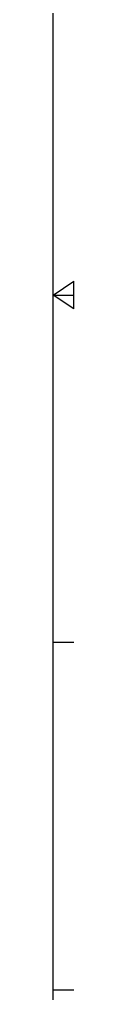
# Model space of a CAD drawing. Header units: millimetres. Extents: x -1493 to -686, y 1310 to 1867.
# Drawn here: x -689 to -686, y 1492.9 to 1633 of the extents above; entities that cross this region are included whole.
import ezdxf

# ---------------------------------------------------------------- set-up
doc = ezdxf.new("R2010")
doc.units = ezdxf.units.MM
doc.layers.get('0').update_dxf_attribs({"linetype": 'CONTINUOUS'})

msp = doc.modelspace()

# ---------------------------------------------------------------- linework, layer by layer
for p, q in [((-689.03, 1313.38), (-689.03, 1863.38)), ((-689.03, 1593.38), (-686.03, 1595.38)), ((-686.03, 1591.38), (-686.03, 1595.38)), ((-689.03, 1593.38), (-686.03, 1593.38)), ((-686.03, 1591.38), (-689.03, 1593.38)), ((-686.03, 1543.38), (-689.03, 1543.38)), ((-686.03, 1493.38), (-689.03, 1493.38))]:
    msp.add_line(p, q)

doc.saveas('drawing.dxf')
